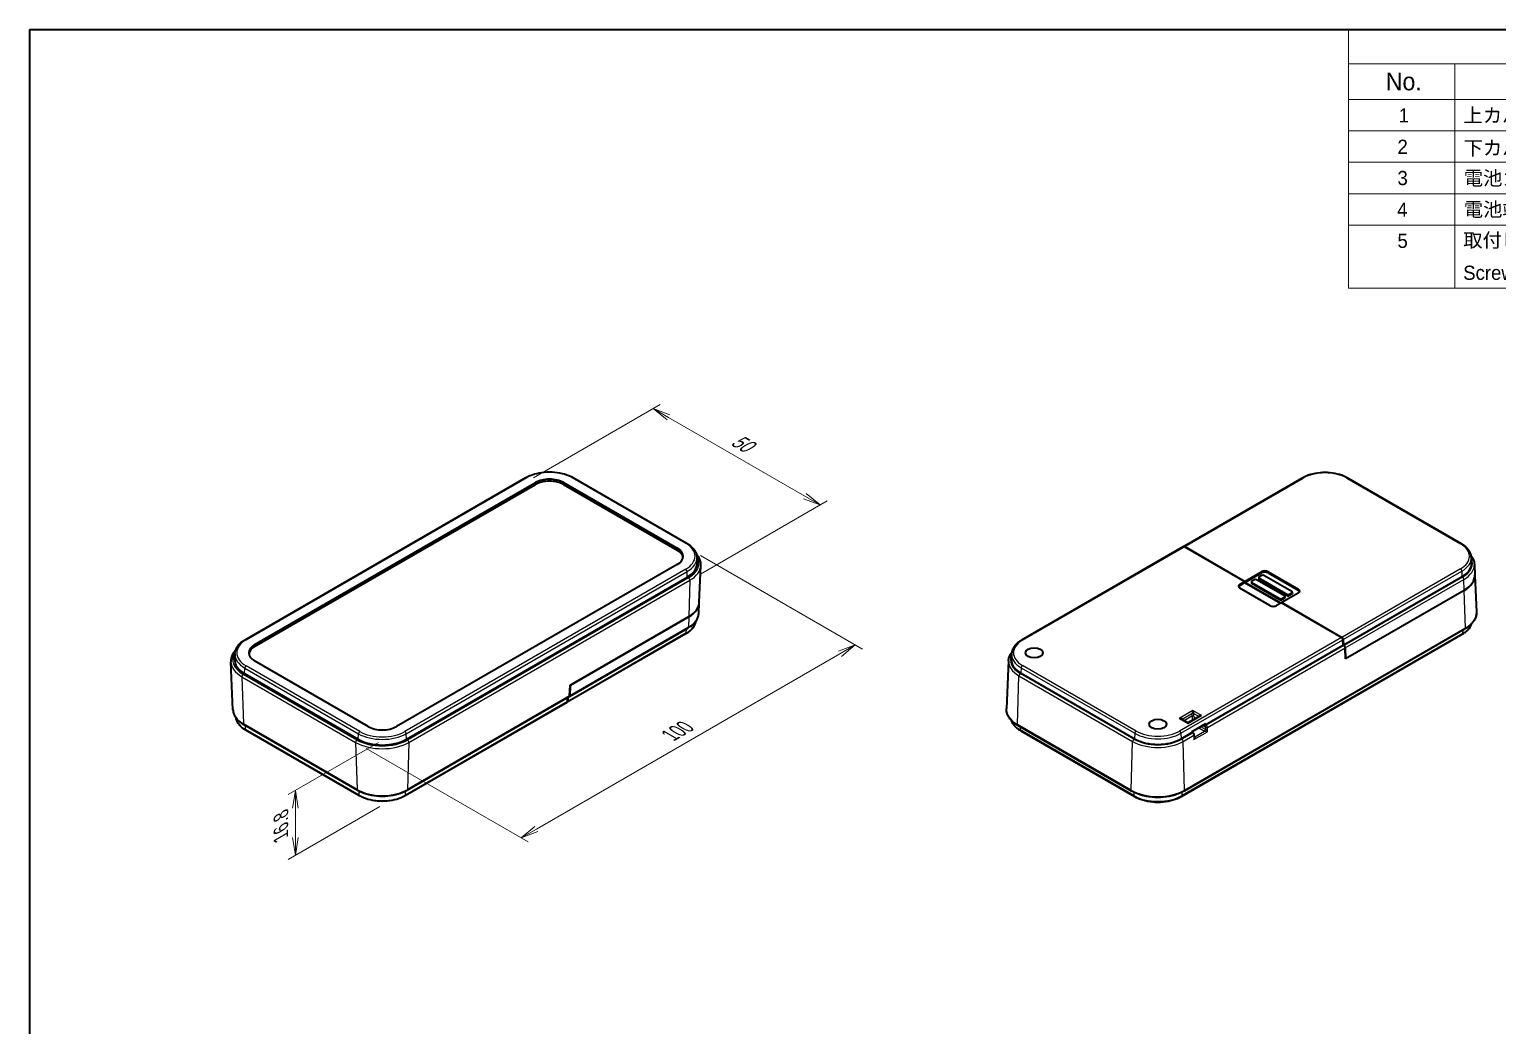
# Model space of a CAD drawing. Header units: millimetres. Extents: x 0 to 2180, y 0 to 422.
# Drawn here: x 0 to 310.6, y 210.8 to 421.5 of the extents above; entities that cross this region are included whole.
import ezdxf

# ---------------------------------------------------------------- set-up
doc = ezdxf.new("R2010")
doc.units = ezdxf.units.MM
doc.header["$LTSCALE"] = 1.5
doc.layers.get('Defpoints').update_dxf_attribs({"lineweight": 25})
for name, color, linetype, lineweight in [('Border (ISO)', 7, 'Continuous', 35), ('Dimension (ISO)', 7, 'Continuous', 18), ('Symbol (ISO)', 7, 'Continuous', 18), ('Visible (ISO)', 7, 'Continuous', 35), ('Visible Narrow (ISO)', 7, 'Continuous', 25)]:
    doc.layers.add(name, color=color, linetype=linetype, lineweight=lineweight)
doc.styles.add('Note Text (TK)', font='MS PGothic.ttf')
doc.styles.add('Note Text (TK2)', font='MS PGothic.ttf')
doc.dimstyles.new('Default - Method 1b (TK)', dxfattribs={"dimscale": 1.5, "dimtxt": 2.5, "dimasz": 2.5, "dimexe": 1, "dimexo": 1.5, "dimgap": 1, "dimtad": 1, "dimrnd": 1e-08, "dimdsep": 46, "dimtxsty": 'Note Text (TK)', "dimblk": 'OPEN', "dimcen": 0.09, "dimdle": 5, "dimclrd": 100, "dimclre": 100, "dimclrt": 7, "dimadec": 1, "dimazin": 1, "dimtfac": 1, "dimtmove": 0, "dimatfit": 3, "dimldrblk": 'OPEN', "dimfxl": 1, "dimtolj": 1, "dimlwd": -1, "dimlwe": -1, "dimarcsym": 0})

# ---------------------------------------------------------------- blocks, each defined once
blk = doc.blocks.new('図面枠 tk図枠')
at = {"layer": 'Border (ISO)'}
for q in [(405.5, 289), (14.5, 8)]:
    blk.add_line((14.5, 289), q, dxfattribs=at)
blk = doc.blocks.new('構成内容 _ Components')
at = {"layer": 'Symbol (ISO)'}
for p, q in [((405.5, 289), (200.5, 289)), ((200.5, 289), (200.5, 284.16)), ((405.5, 289), (405.5, 284.16)), ((405.5, 284.16), (200.5, 284.16)), ((200.5, 284.16), (200.5, 279.12)), ((215.5, 284.16), (215.5, 279.12)), ((270.5, 284.16), (270.5, 279.12)), ((290.5, 284.16), (290.5, 279.12)), ((350.5, 284.16), (350.5, 279.12)), ((405.5, 284.16), (405.5, 279.12)), ((405.5, 279.12), (200.5, 279.12)), ((200.5, 279.12), (200.5, 252.52)), ((215.5, 279.12), (215.5, 252.52)), ((270.5, 279.12), (270.5, 252.52)), ((290.5, 279.12), (290.5, 252.52)), ((350.5, 279.12), (350.5, 252.52)), ((405.5, 279.12), (405.5, 252.52)), ((405.5, 274.69), (200.5, 274.69)), ((405.5, 270.25), (200.5, 270.25)), ((405.5, 265.82), (200.5, 265.82)), ((405.5, 261.39), (200.5, 261.39)), ((405.5, 252.52), (200.5, 252.52))]:
    blk.add_line(p, q, dxfattribs=at)
at = {"layer": 'Symbol (ISO)', "color": 7, "attachment_point": 7}
for s, insert, char_height, style in [('構成内容 / Components', (283.81, 284.56), 2.5, 'Note Text (TK)'), ('No.', (205.76, 280.37), 2.5, 'Note Text (TK)'), ('名称 / Part name', (229.42, 279.79), 2.5, 'Note Text (TK)'), ('数量 / Pcs', (271.97, 279.76), 2.5, 'Note Text (TK)'), ('材質 / Material', (308.62, 279.8), 2.5, 'Note Text (TK)'), ('色・表面処理 / Color・Finish', (356.15, 279.69), 2.5, 'Note Text (TK)'), ('1', (207.6, 275.87), 2, 'Note Text (TK2)'), ('上カバー / Top cover', (216.72, 275.27), 2, 'Note Text (TK2)'), ('1', (280.1, 275.87), 2, 'Note Text (TK2)'), ('ABS樹脂 UL94HB / ABS UL94HB', (291.54, 275.4), 2, 'Note Text (TK2)'), ('ブラック , ホワイト / Black , White', (351.67, 275.35), 2, 'Note Text (TK2)'), ('2', (207.42, 271.44), 2, 'Note Text (TK2)'), ('下カバー / Bottom cover', (216.74, 271.06), 2, 'Note Text (TK2)'), ('1', (280.1, 271.43), 2, 'Note Text (TK2)'), ('ABS樹脂 UL94HB / ABS UL94HB', (291.54, 270.97), 2, 'Note Text (TK2)'), ('ブラック , ホワイト / Black , White', (351.67, 270.92), 2, 'Note Text (TK2)'), ('電池カバー / Battery cover', (216.76, 266.42), 2, 'Note Text (TK2)'), ('ブラック , ホワイト / Black , White', (351.67, 266.49), 2, 'Note Text (TK2)'), ('3', (207.42, 267.01), 2, 'Note Text (TK2)'), ('1', (280.1, 267), 2, 'Note Text (TK2)'), ('ABS樹脂 UL94HB / ABS UL94HB', (291.54, 266.54), 2, 'Note Text (TK2)'), ('4', (207.37, 262.57), 2, 'Note Text (TK2)'), ('電池端子 / Battery contact ', (216.76, 262.01), 2, 'Note Text (TK2)'), ('1set', (278.13, 262.57), 2, 'Note Text (TK2)'), ('ステンレス SUS304 / Stainless steel SUS304', (291.63, 262.31), 2, 'Note Text (TK2)'), ('ニッケルメッキ / Nickel plated', (351.65, 262.02), 2, 'Note Text (TK2)'), ('5', (207.42, 258.15), 2, 'Note Text (TK2)'), ('取付ビス (ナベタッピング M1.6 x 6)', (216.69, 257.67), 2, 'Note Text (TK2)'), ('4', (279.87, 258.14), 2, 'Note Text (TK2)'), ('鉄', (291.62, 257.67), 2, 'Note Text (TK2)'), ('ニッケルメッキ , 三価黒クロメート', (351.65, 257.7), 2, 'Note Text (TK2)'), ('Screw (Pan head self tapping M1.6 - 6)', (216.69, 253.07), 2, 'Note Text (TK2)'), ('Steel', (291.69, 253.52), 2, 'Note Text (TK2)'), ('Nickel plated , Black trivalent chromate', (351.73, 253.15), 2, 'Note Text (TK2)')]:
    blk.add_mtext(s, dxfattribs=dict(at, insert=insert, char_height=char_height, style=style))
blk = doc.blocks.new('_Open')
at = {"color": 0, "linetype": 'ByBlock', "lineweight": -2}
for p, q in [((-1, 0.167), (0, 0)), ((-1, -0.167), (0, 0)), ((0, 0), (-1, 0))]:
    blk.add_line(p, q, dxfattribs=at)
blk = doc.blocks.new('*D14')
at = {"layer": 'Defpoints', "color": 0}
for p in [(139.7, 311.48), (69.01, 270.67), (104.01, 250.46)]:
    blk.add_point(p, dxfattribs=at)
at = {"layer": 'Dimension (ISO)', "color": 100}
for p, q in [((141.95, 310.19), (176.2, 290.41)), ((171.45, 289.4), (107.26, 252.34)), ((71.26, 269.37), (105.51, 249.6))]:
    blk.add_line(p, q, dxfattribs=at)
at = {"layer": 'Dimension (ISO)', "color": 100, "xscale": 3.75, "yscale": 3.75, "zscale": 3.75}
for p, rotation in [((174.7, 291.28), 30.00000000000005), ((104.01, 250.46), 210)]:
    blk.add_blockref('_Open', p, dxfattribs=dict(at, rotation=rotation))
at = {"layer": 'Dimension (ISO)', "color": 7, "insert": (135.53, 272.16), "char_height": 3.75, "attachment_point": 4, "rotation": 30, "style": 'Note Text (TK)'}
blk.add_mtext('\\A1;{\\Q-30.000;\\W0.816;\\H0.816x;100}', dxfattribs=at)
blk = doc.blocks.new('*D15')
at = {"layer": 'Defpoints', "color": 0}
for p in [(76.09, 271.93), (56.26, 260.48), (76.41, 258.4)]:
    blk.add_point(p, dxfattribs=at)
at = {"layer": 'Dimension (ISO)', "color": 100}
for p, q in [((73.84, 270.63), (54.76, 259.62)), ((74.16, 257.1), (54.76, 245.9)), ((56.26, 250.52), (56.26, 256.73))]:
    blk.add_line(p, q, dxfattribs=at)
at = {"layer": 'Dimension (ISO)', "color": 100, "xscale": 3.75, "yscale": 3.75, "zscale": 3.75}
for p, rotation in [((56.26, 260.48), 90), ((56.26, 246.77), 270)]:
    blk.add_blockref('_Open', p, dxfattribs=dict(at, rotation=rotation))
at = {"layer": 'Dimension (ISO)', "color": 7, "insert": (53.23, 250.62), "char_height": 3.75, "attachment_point": 4, "rotation": 90, "style": 'Note Text (TK)'}
blk.add_mtext('\\A1;{\\Q-30.000;\\W0.816;\\H0.816x;16.8}', dxfattribs=at)
blk = doc.blocks.new('*D16')
at = {"layer": 'Defpoints', "color": 0}
for p in [(104.36, 325.37), (167.27, 320.89), (139.7, 304.96)]:
    blk.add_point(p, dxfattribs=at)
at = {"layer": 'Dimension (ISO)', "color": 100}
for p, q in [((106.61, 326.66), (133.44, 342.15)), ((135.19, 339.41), (164.03, 322.76)), ((141.95, 306.26), (168.77, 321.75))]:
    blk.add_line(p, q, dxfattribs=at)
at = {"layer": 'Dimension (ISO)', "color": 100, "xscale": 3.75, "yscale": 3.75, "zscale": 3.75}
for p, rotation in [((131.94, 341.29), 150), ((167.27, 320.89), 330)]:
    blk.add_blockref('_Open', p, dxfattribs=dict(at, rotation=rotation))
at = {"layer": 'Dimension (ISO)', "color": 7, "insert": (148.92, 334.98), "char_height": 3.75, "attachment_point": 4, "rotation": 330, "style": 'Note Text (TK)'}
blk.add_mtext('\\A1;{\\Q30.000;\\W0.816;\\H0.816x;50}', dxfattribs=at)

msp = doc.modelspace()

# ---------------------------------------------------------------- linework, layer by layer
at = {"layer": 'Visible (ISO)'}
for p, q in [((45.6377, 292.3957), (105.0347, 326.6885)), ((114.9818, 326.6885), (139.0235, 312.8081)), ((269.2478, 326.5838), (244.175, 312.108)), ((302.9012, 312.7033), (278.8596, 326.5838)), ((47.6291, 291.3416), (107.0261, 325.6344)), ((47.6414, 290.9262), (107.0384, 325.2191)), ((112.9781, 325.2191), (137.0197, 311.3386)), ((112.9904, 325.6344), (137.0321, 311.754)), ((244.1154, 312.0736), (209.8508, 292.2909)), ((257.0504, 304.7003), (244.3147, 312.0533)), ((244.3758, 312.0886), (257.1115, 304.7356)), ((137.0321, 308.3105), (77.6351, 274.0176)), ((141.1983, 309.819), (141.2477, 308.6652)), ((141.6983, 300.2885), (142.033, 308.1107)), ((305.0067, 309.8077), (305.0561, 308.6539)), ((305.6456, 308.3471), (305.7403, 306.1325)), ((79.7441, 271.3303), (139.141, 305.6231)), ((256.0206, 304.1058), (257.0504, 304.7003)), ((256.0225, 303.8598), (257.0541, 304.4554)), ((257.0504, 304.7003), (257.0541, 304.4554)), ((257.0541, 304.4554), (264.622, 300.0861)), ((257.1115, 304.7356), (260.6168, 306.7594)), ((257.1115, 304.4885), (260.6187, 306.5134)), ((257.1115, 304.4885), (257.1115, 304.7356)), ((264.6794, 300.1192), (257.1115, 304.4885)), ((258.4828, 304.6365), (258.4802, 304.3915)), ((259.1356, 305.0834), (258.5699, 304.7568)), ((258.5699, 304.514), (264.5096, 301.0847)), ((265.4959, 301.6541), (259.5562, 305.0834)), ((260.0385, 305.5346), (260.0358, 305.2897)), ((266.0634, 301.7369), (260.1237, 305.1661)), ((260.6912, 305.9816), (260.1256, 305.655)), ((260.1256, 305.4122), (266.0653, 301.9829)), ((267.0515, 302.5523), (261.1118, 305.9816)), ((262.0329, 306.5134), (268.3969, 302.8391)), ((262.0348, 306.7594), (268.3987, 303.0851)), ((277.9357, 291.2303), (303.0188, 305.712)), ((305.7438, 306.0509), (306.0785, 298.2287)), ((262.3846, 299.6129), (256.0206, 303.2871)), ((264.5078, 300.8387), (258.5681, 304.268)), ((268.3987, 302.2665), (264.8934, 300.2427)), ((264.9302, 301.0847), (265.4959, 301.4113)), ((265.583, 301.5338), (265.5856, 301.2889)), ((266.4858, 301.9829), (267.0515, 302.3095)), ((267.0534, 302.0635), (266.4877, 301.7369)), ((267.1386, 302.4319), (267.1412, 302.187)), ((278.4005, 288.4087), (303.5028, 302.9015)), ((303.5053, 302.8184), (278.403, 288.3256)), ((141.6001, 297.9923), (141.6948, 300.2069)), ((264.8323, 300.2075), (263.8025, 299.6129)), ((277.5681, 292.8545), (264.8323, 300.2075)), ((264.8934, 300.2427), (264.8924, 300.1728)), ((264.8934, 300.2427), (277.6292, 292.8897)), ((265.4977, 301.1653), (264.932, 300.8387)), ((139.4573, 297.1939), (114.355, 282.7011)), ((114.3575, 282.7813), (139.4598, 297.2741)), ((138.8558, 293.6361), (113.783, 279.1603)), ((114.2238, 280.3627), (139.3077, 294.8449)), ((243.672, 259.2385), (303.0689, 293.5313)), ((303.6593, 294.6602), (244.2623, 260.3673)), ((277.8968, 291.2078), (277.8532, 292.3774)), ((277.9095, 292.41), (277.9357, 291.2303)), ((43.4628, 289.4066), (43.4135, 288.2528)), ((207.7454, 289.3952), (207.696, 288.2415)), ((248.7799, 274.3972), (277.8968, 291.2078)), ((278.0311, 291.1303), (277.8968, 291.2078)), ((277.9357, 291.2303), (278.07, 291.1527)), ((278.403, 288.3256), (278.3161, 290.6533)), ((278.3502, 290.673), (278.4005, 288.4087)), ((43.0611, 277.5799), (42.6282, 287.6983)), ((71.6707, 274.0176), (47.6291, 287.898)), ((207.1065, 287.9347), (206.6736, 277.8163)), ((278.3999, 288.409), (278.4005, 288.4087)), ((45.5201, 285.2107), (69.5617, 271.3303)), ((114.2707, 280.5138), (114.3575, 282.7813)), ((114.355, 282.7011), (114.3048, 280.5335)), ((114.355, 282.7011), (114.3545, 282.7015)), ((209.7333, 285.2996), (233.7749, 271.4192)), ((79.9107, 260.552), (114.1863, 280.3411)), ((113.8077, 279.2986), (113.84, 280.1411)), ((113.8834, 280.1662), (113.864, 279.3311)), ((113.7234, 279.1258), (79.4588, 259.3432)), ((45.3535, 274.4324), (69.3951, 260.552)), ((233.1344, 260.3673), (209.0928, 274.2477)), ((245.0623, 274.7736), (243.6775, 275.5731)), ((247.6578, 276.2721), (245.0623, 274.7736)), ((245.0623, 274.6721), (245.0623, 274.7736)), ((245.9731, 272.9375), (248.5554, 274.4284)), ((248.7799, 274.3971), (248.7799, 274.3972)), ((69.847, 259.3432), (45.8054, 273.2236)), ((209.6832, 273.1189), (233.7248, 259.2385)), ((243.6219, 271.4192), (245.8884, 272.7278)), ((245.8884, 272.7278), (245.8885, 272.7278)), ((245.9791, 272.7775), (245.9731, 272.9375)), ((246.1735, 272.6633), (245.979, 272.7775)), ((246.4131, 271.725), (246.392, 272.2961))]:
    msp.add_line(p, q, dxfattribs=at)
for centre, major_axis, ratio, start_param, end_param in [((110.0082, 323.9127), (4.2175, 0), 0.57735027, 0.78539816, 2.35619449), ((110.0082, 323.5044), (4.2, 0), 0.57735027, 0.78539816, 2.35619449), ((134.0499, 309.624), (4.2, 0), 0.57735027, 0.05947039, 0.78539816), ((134.0499, 310.0322), (4.2175, 0), 0.57735027, 5.49778714, 7.06858347), ((244.3171, 311.7282), (-0.2026, 0.3449), 0.57229021, 5.49349931, 6.27889748), ((244.3733, 311.7606), (0.1974, -0.3479), 0.58236636, 2.36063464, 3.29560564), ((134.0499, 308.5625), (7.2, 0), 0.57735027, 5.49778714, 6.30788053), ((298.0953, 308.5546), (6.9629, 0), 0.57735027, 5.49778714, 6.30788053), ((258.7802, 304.3905), (-0.3, 0), 0.57735027, 6.27701444, 7.06858347), ((258.7802, 304.6354), (-0.2974, 0), 0.57735027, 5.49778714, 7.06858347), ((259.3459, 304.962), (-0.2974, 0), 0.57735027, 3.92699082, 5.49778714), ((260.3358, 305.2886), (-0.3, 0), 0.57735027, 6.27701444, 7.06858347), ((260.3358, 305.5336), (-0.2974, 0), 0.57735027, 5.49778714, 7.06858347), ((261.3258, 306.3501), (1.0026, 0), 0.57735027, 0.78539816, 2.35619449), ((261.3258, 306.1051), (-1, 0), 0.57735027, 3.92699082, 5.49778714), ((260.9015, 305.8602), (-0.2974, 0), 0.57735027, 3.92699082, 5.49778714), ((298.0953, 306.0235), (7.6473, 0), 0.57735027, 5.49778714, 6.30788053), ((298.0953, 305.9418), (7.6508, 0), 0.57735027, 5.49778714, 6.31712117), ((256.7296, 303.6965), (-1.0026, 0), 0.57735027, 5.49778714, 7.06858347), ((256.7296, 303.4515), (-1, 0), 0.57735027, 5.49778714, 6.07574769), ((265.2856, 301.5327), (0.2974, 0), 0.57735027, 5.49778714, 7.06858347), ((265.2856, 301.2878), (0.3, 0), 0.57735027, 5.49778714, 6.28935617), ((266.2755, 301.8593), (-0.3, 0), 0.57735027, 0.78539816, 2.35619449), ((266.2755, 302.1043), (0.2974, 0), 0.57735027, 3.92699082, 5.49778714), ((266.8412, 302.4309), (0.2974, 0), 0.57735027, 5.49778714, 7.06858347), ((266.8412, 302.1859), (0.3, 0), 0.57735027, 5.49778714, 6.28935617), ((267.6898, 302.4309), (1, 0), 0.57735027, 0.20743762, 0.78539816), ((267.6898, 302.6758), (1.0026, 0), 0.57735027, 5.49778714, 7.06858347), ((134.0499, 300.3159), (7.6473, 0), 0.57735027, 5.49778714, 6.26773283), ((134.0499, 300.3976), (7.6508, 0), 0.57735027, 5.49778714, 6.25849008), ((263.0936, 300.0222), (-1.0026, 0), 0.57735027, 0.78539816, 2.35619449), ((264.7199, 300.9612), (-0.3, 0), 0.57735027, 0.78539816, 2.35619449), ((264.7199, 301.2061), (0.2974, 0), 0.57735027, 3.92699082, 5.49778714), ((277.5706, 292.5293), (-0.2026, 0.3449), 0.57229021, 3.95760957, 5.49349931), ((277.6267, 292.5617), (0.1974, -0.3479), 0.58236636, 0.82474489, 2.36063464), ((50.6113, 289.6198), (-4.2175, 0), 0.57735027, 5.49778714, 7.06858347), ((50.6113, 289.2116), (-4.2, 0), 0.57735027, 5.49778714, 6.22371492), ((278.0335, 290.8051), (-0.2026, 0.3449), 0.57229021, 3.95760957, 5.49349931), ((278.0675, 290.8247), (0.1974, -0.3479), 0.58236636, 0.82474489, 2.36063464), ((50.6113, 288.1501), (-7.2, 0), 0.57735027, 6.25849008, 7.06858347), ((214.6567, 288.1422), (-6.9629, 0), 0.57735027, 6.25849008, 7.06858347), ((113.9881, 280.6885), (0.1974, -0.3479), 0.58236636, 0.00444015, 0.75493172), ((114.022, 280.7081), (-0.2026, 0.3449), 0.57229021, 3.0436304, 3.8877964), ((113.5251, 279.4733), (0.1974, -0.3479), 0.58236636, 0.00444015, 0.75493172), ((113.5813, 279.5057), (-0.2026, 0.3449), 0.57229021, 2.98773199, 3.8877964), ((74.6529, 275.7394), (-4.2175, 0), 0.57735027, 0.78539816, 2.35619449), ((247.9578, 276.0989), (0.4243, 0), 0.57735027, 1.57079633, 2.35619449), ((248.5733, 274.2695), (-0.2961, -0.1769), 0.01482263, 3.93144821, 5.49322165), ((248.5618, 274.7785), (-0.2088, -0.3713), 0.56481548, 0.76151114, 1.58181588), ((74.6529, 274.2697), (7.2, 0), 0.57735027, 3.92699082, 5.49778714), ((238.6984, 274.2618), (6.9629, 0), 0.57735027, 3.92699082, 5.49778714), ((245.6667, 273.107), (0.3065, -0.1695), 0.01162217, 0.00699946, 0.81330529), ((245.6853, 272.6021), (-0.2937, -0.1754), 0.01540018, 3.15003207, 3.93945907)]:
    msp.add_ellipse(centre, major_axis=major_axis, ratio=ratio, start_param=start_param, end_param=end_param, dxfattribs=at)
for centre in [(212.5354, 289.6119), (238.6984, 274.5067)]:
    msp.add_ellipse(centre, major_axis=(-1.8207, 0), ratio=0.57735027, dxfattribs=at)
for points, knots in [([(105.0347, 326.6885), (105.566, 326.9953), (106.1737, 327.2494), (107.4873, 327.6358), (108.193, 327.768), (109.6385, 327.9001), (110.378, 327.9001), (111.8235, 327.768), (112.5292, 327.6358), (113.8428, 327.2494), (114.4505, 326.9953), (114.9818, 326.6885)], [6.28318531, 6.28318531, 6.28318531, 6.28318531, 6.59734457, 6.59734457, 6.91150384, 6.91150384, 7.2256631, 7.2256631, 7.53982237, 7.53982237, 7.85398163, 7.85398163, 7.85398163, 7.85398163]), ([(278.8596, 326.5838), (278.3459, 326.8804), (277.7584, 327.126), (276.4891, 327.4994), (275.8073, 327.627), (274.4109, 327.7547), (273.6965, 327.7547), (272.3001, 327.627), (271.6183, 327.4994), (270.349, 327.126), (269.7616, 326.8804), (269.2478, 326.5838)], [1.57079633, 1.57079633, 1.57079633, 1.57079633, 1.88495559, 1.88495559, 2.19911486, 2.19911486, 2.51327412, 2.51327412, 2.82743339, 2.82743339, 3.14159265, 3.14159265, 3.14159265, 3.14159265]), ([(139.0235, 312.8081), (139.2808, 312.6595), (139.5202, 312.4987), (139.9579, 312.1544), (140.1561, 311.9711), (140.506, 311.5841), (140.6576, 311.3805), (140.9084, 310.9564), (141.0076, 310.7357), (141.1476, 310.2834), (141.1884, 310.0516), (141.1983, 309.819)], [1.570796327, 1.570796327, 1.570796327, 1.570796327, 1.722936915, 1.722936915, 1.875077503, 1.875077503, 2.027218091, 2.027218091, 2.179358679, 2.179358679, 2.331499267, 2.331499267, 2.331499267, 2.331499267]), ([(305.0067, 309.8077), (304.9971, 310.0334), (304.9575, 310.2582), (304.8217, 310.6969), (304.7256, 310.9108), (304.4826, 311.3218), (304.3357, 311.519), (303.997, 311.8936), (303.8051, 312.0711), (303.3816, 312.4041), (303.15, 312.5597), (302.9012, 312.7033)], [0.810093386, 0.810093386, 0.810093386, 0.810093386, 0.962233974, 0.962233974, 1.114374563, 1.114374563, 1.266515151, 1.266515151, 1.418655739, 1.418655739, 1.570796327, 1.570796327, 1.570796327, 1.570796327]), ([(142.033, 308.1107), (142.0447, 308.3845), (142.0177, 308.6592), (141.8888, 309.198), (141.7869, 309.4619), (141.5153, 309.9701), (141.3455, 310.2145), (141.1211, 310.4751), (141.0961, 310.5035), (141.0707, 310.5316)], [3.902295594, 3.902295594, 3.902295594, 3.902295594, 4.064314271, 4.064314271, 4.226332949, 4.226332949, 4.388351626, 4.388351626, 4.408251776, 4.408251776, 4.408251776, 4.408251776]), ([(304.9752, 310.1142), (305.0606, 310.0007), (305.1387, 309.8845), (305.3408, 309.5426), (305.4451, 309.3105), (305.5923, 308.835), (305.6351, 308.5915), (305.6456, 308.3471)], [5.087903629, 5.087903629, 5.087903629, 5.087903629, 5.168810745, 5.168810745, 5.320951333, 5.320951333, 5.473091921, 5.473091921, 5.473091921, 5.473091921]), ([(306.0785, 298.2287), (306.0902, 297.9549), (306.0632, 297.6802), (305.9343, 297.1414), (305.8324, 296.8775), (305.5607, 296.3692), (305.391, 296.1249), (304.9913, 295.6607), (304.7613, 295.4408), (304.2483, 295.0288), (303.9652, 294.8368), (303.6593, 294.6602)], [5.473091921, 5.473091921, 5.473091921, 5.473091921, 5.635110598, 5.635110598, 5.797129275, 5.797129275, 5.959147953, 5.959147953, 6.12116663, 6.12116663, 6.283185307, 6.283185307, 6.283185307, 6.283185307]), ([(140.9298, 296.2252), (140.9099, 296.1029), (140.8812, 295.9816), (140.7762, 295.6425), (140.6801, 295.4286), (140.4371, 295.0176), (140.2902, 294.8204), (139.9515, 294.4458), (139.7596, 294.2683), (139.3362, 293.9353), (139.1046, 293.7797), (138.8558, 293.6361)], [2.449981241, 2.449981241, 2.449981241, 2.449981241, 2.533030301, 2.533030301, 2.685170889, 2.685170889, 2.837311477, 2.837311477, 2.989452065, 2.989452065, 3.141592654, 3.141592654, 3.141592654, 3.141592654]), ([(139.3077, 294.8449), (139.5794, 295.0017), (139.8321, 295.1715), (140.2939, 295.5347), (140.503, 295.7281), (140.8717, 296.1359), (141.0314, 296.3504), (141.2954, 296.7968), (141.3996, 297.0289), (141.5468, 297.5044), (141.5896, 297.7479), (141.6001, 297.9923)], [3.141592654, 3.141592654, 3.141592654, 3.141592654, 3.293733242, 3.293733242, 3.44587383, 3.44587383, 3.598014418, 3.598014418, 3.750155006, 3.750155006, 3.902295594, 3.902295594, 3.902295594, 3.902295594]), ([(303.0689, 293.5313), (303.3262, 293.6799), (303.5657, 293.8407), (304.0034, 294.1849), (304.2016, 294.3683), (304.5515, 294.7553), (304.7031, 294.9589), (304.9498, 295.3761), (305.0466, 295.5893), (305.1161, 295.8078)], [6.283185307, 6.283185307, 6.283185307, 6.283185307, 6.435325895, 6.435325895, 6.587466483, 6.587466483, 6.739607071, 6.739607071, 6.886803038, 6.886803038, 6.886803038, 6.886803038]), ([(43.4628, 289.4066), (43.4728, 289.6392), (43.5136, 289.871), (43.6536, 290.3233), (43.7527, 290.5439), (44.0035, 290.9681), (44.1551, 291.1717), (44.505, 291.5587), (44.7033, 291.742), (45.1409, 292.0862), (45.3804, 292.2471), (45.6377, 292.3957)], [5.522482367, 5.522482367, 5.522482367, 5.522482367, 5.674622955, 5.674622955, 5.826763543, 5.826763543, 5.978904131, 5.978904131, 6.131044719, 6.131044719, 6.283185307, 6.283185307, 6.283185307, 6.283185307]), ([(209.8508, 292.2909), (209.6021, 292.1473), (209.3705, 291.9917), (208.947, 291.6587), (208.7551, 291.4812), (208.4164, 291.1066), (208.2695, 290.9094), (208.0265, 290.4984), (207.9304, 290.2845), (207.7946, 289.8458), (207.755, 289.621), (207.7454, 289.3952)], [3.141592654, 3.141592654, 3.141592654, 3.141592654, 3.293733242, 3.293733242, 3.44587383, 3.44587383, 3.598014418, 3.598014418, 3.750155006, 3.750155006, 3.902295594, 3.902295594, 3.902295594, 3.902295594]), ([(43.5905, 290.1192), (43.565, 290.091), (43.54, 290.0627), (43.3156, 289.8021), (43.1459, 289.5577), (42.8742, 289.0495), (42.7724, 288.7856), (42.6434, 288.2468), (42.6165, 287.9721), (42.6282, 287.6983)], [6.587322512, 6.587322512, 6.587322512, 6.587322512, 6.607222662, 6.607222662, 6.769241339, 6.769241339, 6.931260016, 6.931260016, 7.093278693, 7.093278693, 7.093278693, 7.093278693]), ([(207.1065, 287.9347), (207.117, 288.1791), (207.1598, 288.4226), (207.307, 288.8981), (207.4113, 289.1301), (207.6134, 289.4721), (207.6915, 289.5883), (207.7769, 289.7018)], [2.380889713, 2.380889713, 2.380889713, 2.380889713, 2.533030301, 2.533030301, 2.685170889, 2.685170889, 2.766078005, 2.766078005, 2.766078005, 2.766078005]), ([(43.0611, 277.5799), (43.0715, 277.3355), (43.1143, 277.092), (43.2615, 276.6165), (43.3658, 276.3844), (43.6298, 275.938), (43.7894, 275.7235), (44.1582, 275.3157), (44.3672, 275.1223), (44.829, 274.7591), (45.0818, 274.5893), (45.3535, 274.4324)], [0.810093386, 0.810093386, 0.810093386, 0.810093386, 0.962233974, 0.962233974, 1.114374563, 1.114374563, 1.266515151, 1.266515151, 1.418655739, 1.418655739, 1.570796327, 1.570796327, 1.570796327, 1.570796327]), ([(209.0928, 274.2477), (208.7869, 274.4243), (208.5038, 274.6164), (207.9908, 275.0283), (207.7608, 275.2482), (207.3611, 275.7125), (207.1914, 275.9568), (206.9197, 276.4651), (206.8178, 276.729), (206.6889, 277.2678), (206.6619, 277.5425), (206.6736, 277.8163)], [1.570796327, 1.570796327, 1.570796327, 1.570796327, 1.732815004, 1.732815004, 1.894833681, 1.894833681, 2.056852359, 2.056852359, 2.218871036, 2.218871036, 2.380889713, 2.380889713, 2.380889713, 2.380889713]), ([(45.8054, 273.2236), (45.5566, 273.3673), (45.325, 273.5229), (44.9015, 273.8559), (44.7097, 274.0333), (44.3709, 274.408), (44.2241, 274.6052), (43.981, 275.0162), (43.8849, 275.2301), (43.78, 275.5692), (43.7513, 275.6905), (43.7314, 275.8128)], [4.71238898, 4.71238898, 4.71238898, 4.71238898, 4.864529568, 4.864529568, 5.016670157, 5.016670157, 5.168810745, 5.168810745, 5.320951333, 5.320951333, 5.404000393, 5.404000393, 5.404000393, 5.404000393]), ([(207.636, 275.3954), (207.7055, 275.1769), (207.8023, 274.9637), (208.049, 274.5465), (208.2006, 274.3428), (208.5505, 273.9559), (208.7487, 273.7725), (209.1864, 273.4283), (209.4259, 273.2675), (209.6832, 273.1189)], [4.108771249, 4.108771249, 4.108771249, 4.108771249, 4.255967216, 4.255967216, 4.408107804, 4.408107804, 4.560248392, 4.560248392, 4.71238898, 4.71238898, 4.71238898, 4.71238898]), ([(246.392, 272.2961), (246.3907, 272.33), (246.3854, 272.3605), (246.3703, 272.4175), (246.3602, 272.444), (246.3362, 272.4942), (246.3222, 272.5179), (246.2897, 272.5633), (246.2713, 272.585), (246.2281, 272.6261), (246.2034, 272.6457), (246.1735, 272.6633)], [-0.74610938, -0.74610938, -0.74610938, -0.74610938, -0.43893143, -0.43893143, -0.13175349, -0.13175349, 0.17542446, 0.17542446, 0.48260241, 0.48260241, 0.78978036, 0.78978036, 0.78978036, 0.78978036]), ([(69.3951, 260.552), (69.9562, 260.2281), (70.5984, 259.9595), (71.987, 259.551), (72.7332, 259.4113), (74.2618, 259.2715), (75.044, 259.2715), (76.5726, 259.4113), (77.3188, 259.551), (78.7074, 259.9595), (79.3496, 260.2281), (79.9107, 260.552)], [1.57079633, 1.57079633, 1.57079633, 1.57079633, 1.88495559, 1.88495559, 2.19911486, 2.19911486, 2.51327412, 2.51327412, 2.82743339, 2.82743339, 3.14159265, 3.14159265, 3.14159265, 3.14159265]), ([(79.4588, 259.3432), (78.9451, 259.0466), (78.3576, 258.801), (77.0883, 258.4276), (76.4065, 258.2999), (75.0101, 258.1722), (74.2957, 258.1722), (72.8993, 258.2999), (72.2175, 258.4276), (70.9482, 258.801), (70.3608, 259.0466), (69.847, 259.3432)], [3.14159265, 3.14159265, 3.14159265, 3.14159265, 3.45575192, 3.45575192, 3.76991118, 3.76991118, 4.08407045, 4.08407045, 4.39822972, 4.39822972, 4.71238898, 4.71238898, 4.71238898, 4.71238898]), ([(244.2623, 260.3673), (243.6692, 260.0249), (242.9898, 259.7407), (241.5204, 259.3084), (240.7306, 259.1605), (239.1124, 259.0125), (238.2844, 259.0125), (236.6662, 259.1605), (235.8763, 259.3084), (234.4069, 259.7407), (233.7275, 260.0249), (233.1344, 260.3673)], [6.28318531, 6.28318531, 6.28318531, 6.28318531, 6.59734457, 6.59734457, 6.91150384, 6.91150384, 7.2256631, 7.2256631, 7.53982237, 7.53982237, 7.85398163, 7.85398163, 7.85398163, 7.85398163]), ([(233.7248, 259.2385), (234.2561, 258.9317), (234.8639, 258.6776), (236.1775, 258.2911), (236.8832, 258.159), (238.3286, 258.0268), (239.0681, 258.0268), (240.5136, 258.159), (241.2193, 258.2911), (242.5329, 258.6776), (243.1407, 258.9317), (243.672, 259.2385)], [4.71238898, 4.71238898, 4.71238898, 4.71238898, 5.02654825, 5.02654825, 5.34070751, 5.34070751, 5.65486678, 5.65486678, 5.96902604, 5.96902604, 6.28318531, 6.28318531, 6.28318531, 6.28318531])]:
    msp.add_open_spline(points, degree=3, knots=knots, dxfattribs=at)
at = {"layer": 'Visible Narrow (ISO)'}
for p, q in [((45.8377, 292.3758), (105.2347, 326.6687)), ((114.7818, 326.6687), (138.8235, 312.7883)), ((244.3758, 312.0886), (269.4478, 326.564)), ((278.6596, 326.564), (302.7012, 312.6835)), ((107.0261, 325.6344), (107.0384, 325.2191)), ((112.9904, 325.6344), (112.9781, 325.2191)), ((137.0321, 311.754), (137.0197, 311.3386)), ((210.0508, 292.2711), (244.3147, 312.0533)), ((138.8235, 307.2762), (79.4265, 272.9833)), ((79.7092, 272.5049), (139.1061, 306.7978)), ((139.4138, 305.4657), (80.0169, 271.1728)), ((80.2995, 270.6716), (139.6965, 304.9645)), ((139.141, 305.6231), (139.1061, 306.7978)), ((139.6965, 304.9645), (139.4598, 297.2741)), ((258.5681, 304.268), (258.5699, 304.514)), ((260.1237, 305.1661), (260.1256, 305.4122)), ((260.6168, 306.7594), (260.6187, 306.5134)), ((262.0329, 306.5134), (262.0348, 306.7594)), ((302.7012, 307.3651), (277.6292, 292.8897)), ((277.9095, 292.41), (302.9839, 306.8867)), ((303.1531, 305.6345), (278.07, 291.1527)), ((278.3502, 290.673), (303.4358, 305.1561)), ((302.9839, 306.8867), (303.0188, 305.712)), ((303.5028, 302.9015), (303.4358, 305.1561)), ((256.0225, 303.8598), (256.0206, 304.1058)), ((265.4959, 301.4113), (265.4977, 301.1653)), ((266.0653, 301.9829), (266.0634, 301.7369)), ((266.4877, 301.7369), (266.4858, 301.9829)), ((267.0515, 302.3095), (267.0534, 302.0635)), ((268.3987, 303.0851), (268.3969, 302.8391)), ((303.742, 294.8548), (303.5053, 302.8184)), ((264.5096, 301.0847), (264.5078, 300.8387)), ((264.932, 300.8387), (264.9302, 301.0847)), ((139.4573, 297.1939), (139.3903, 295.0167)), ((138.9384, 293.8079), (113.864, 279.3311)), ((139.3903, 295.0167), (114.3048, 280.5335)), ((138.9384, 293.8079), (138.9643, 294.6466)), ((277.5681, 292.8545), (243.3043, 273.0722)), ((243.5869, 272.5938), (277.8532, 292.3774)), ((303.1516, 293.7031), (243.7546, 259.4103)), ((303.742, 294.8548), (244.345, 260.5619)), ((303.1724, 294.379), (303.1516, 293.7031)), ((47.6291, 291.3416), (47.6414, 290.9262)), ((278.0311, 291.1303), (248.9154, 274.3203)), ((249.1981, 273.842), (278.3161, 290.6533)), ((45.5201, 285.2107), (45.555, 286.3854)), ((45.555, 286.3854), (69.5967, 272.5049)), ((69.8793, 272.9833), (45.8377, 286.8638)), ((209.7682, 286.4743), (209.7333, 285.2996)), ((209.7682, 286.4743), (233.8098, 272.5938)), ((234.0925, 273.0722), (210.0508, 286.9527)), ((44.9646, 284.552), (69.0063, 270.6716)), ((44.9646, 284.552), (45.2708, 274.6043)), ((69.2889, 271.1728), (45.2473, 285.0532)), ((209.0101, 274.4423), (209.3163, 284.7437)), ((209.3163, 284.7437), (233.3579, 270.8632)), ((233.6406, 271.3416), (209.599, 285.2221)), ((114.2707, 280.5138), (79.9934, 260.7238)), ((113.8077, 279.2986), (79.5415, 259.515)), ((246.123, 277.4031), (243.2275, 275.7314)), ((243.8639, 275.6111), (245.9109, 276.7929)), ((245.9109, 276.7929), (245.9109, 276.1996)), ((247.9578, 276.3438), (246.123, 277.4031)), ((246.3351, 276.7929), (247.4475, 276.1507)), ((246.3351, 276.1996), (246.3351, 276.7929)), ((69.3125, 260.7238), (45.2708, 274.6043)), ((45.7227, 273.3955), (45.6969, 274.2342)), ((69.7643, 259.515), (45.7227, 273.3955)), ((233.0517, 260.5619), (209.0101, 274.4423)), ((209.5797, 273.9666), (209.6005, 273.2907)), ((243.2275, 275.7314), (245.0623, 274.6721)), ((243.8661, 275.4642), (243.8639, 275.6111)), ((245.9109, 276.1996), (244.2516, 275.2416)), ((245.0623, 274.6721), (247.9578, 276.3438)), ((248.7738, 274.6646), (245.8787, 272.9931)), ((247.355, 273.7353), (248.5736, 273.0317)), ((248.7857, 273.397), (247.7774, 273.9792)), ((248.3593, 274.3151), (248.363, 274.1481)), ((248.363, 274.1481), (248.7051, 273.954)), ((248.7799, 274.3971), (248.7738, 274.6646)), ((248.7758, 273.8344), (248.7857, 273.397)), ((248.9154, 274.3203), (248.7799, 274.3972)), ((249.2191, 272.9082), (249.1981, 273.842)), ((69.0063, 270.6716), (69.3125, 260.7238)), ((69.5617, 271.3303), (69.5967, 272.5049)), ((79.7441, 271.3303), (79.7092, 272.5049)), ((80.2995, 270.6716), (79.9934, 260.7238)), ((233.6421, 259.4103), (209.6005, 273.2907)), ((233.0517, 260.5619), (233.3579, 270.8632)), ((233.8098, 272.5938), (233.7749, 271.4192)), ((243.5869, 272.5938), (243.6219, 271.4192)), ((246.0215, 272.6496), (243.7561, 271.3416)), ((244.0388, 270.8632), (246.3042, 272.1711)), ((244.345, 260.5619), (244.0388, 270.8632)), ((245.8787, 272.9931), (245.8885, 272.7278)), ((245.8884, 272.7278), (246.0215, 272.6496)), ((246.3042, 272.1711), (246.3384, 271.245)), ((246.3384, 271.245), (249.2191, 272.9082)), ((246.5343, 271.8543), (246.4054, 271.9313)), ((246.5486, 271.8454), (248.5886, 273.0233)), ((69.7643, 259.515), (69.7381, 260.3659)), ((79.5415, 259.515), (79.5677, 260.3659)), ((233.6206, 260.1089), (233.6421, 259.4103)), ((243.7761, 260.1089), (243.7546, 259.4103))]:
    msp.add_line(p, q, dxfattribs=at)
for centre, major_axis, ratio, start_param, end_param in [((105.2347, 326.3421), (-0.2, 0.3464), 0.57735027, 5.49778714, 6.28318531), ((110.0082, 323.9127), (6.7509, 0), 0.57735027, 0.78539816, 2.35619449), ((114.7818, 326.3421), (0.2, 0.3464), 0.57735027, 0, 0.78539816), ((269.4478, 326.2374), (-0.2, 0.3464), 0.57735027, 5.49778714, 6.28318531), ((274.0537, 323.9047), (6.5137, 0), 0.57735027, 0.78539816, 2.35619449), ((278.6596, 326.2374), (0.2, 0.3464), 0.57735027, 0, 0.78539816), ((138.8235, 312.4617), (0.2, 0.3464), 0.57735027, 0, 0.78539816), ((134.0499, 310.0322), (6.7509, 0), 0.57735027, 5.49778714, 7.06858347), ((302.7012, 312.3569), (0.2, 0.3464), 0.57735027, 0, 0.78539816), ((298.0953, 310.0243), (6.5137, 0), 0.57735027, 5.49778714, 7.06858347), ((134.0499, 309.717), (7.1506, 0), 0.57735027, 5.49778714, 6.30788053), ((134.0499, 308.5625), (7.5858, 0), 0.57735027, 5.49778714, 6.63285941), ((134.0499, 308.2245), (7.9855, 0), 0.57735027, 5.49778714, 6.25849008), ((298.0953, 309.7091), (6.9135, 0), 0.57735027, 5.49778714, 6.30788053), ((298.0953, 308.5546), (7.1528, 0), 0.57735027, 5.49778714, 6.53883202), ((298.0953, 308.2394), (7.5525, 0), 0.57735027, 5.49778714, 6.30788053), ((138.8235, 306.9496), (0.2, -0.3464), 0.57735027, 0.82030475, 2.35619449), ((139.4138, 305.1391), (-0.2, 0.3464), 0.57735027, 3.89208423, 5.49778714), ((302.7012, 307.0385), (-0.2, 0.3464), 0.57735027, 3.9618974, 5.49778714), ((303.1531, 305.3079), (0.2, -0.3464), 0.57735027, 0.82030475, 2.35619449), ((298.0953, 298.1148), (7.9855, 0), 0.57735027, 5.49778714, 6.30788053), ((134.0499, 296.6303), (6.9135, 0), 0.57735027, 5.49778714, 6.18059386), ((134.0499, 298.1), (7.5525, 0), 0.57735027, 5.49778714, 6.25849008), ((298.0953, 296.6224), (7.1506, 0), 0.57735027, 5.49778714, 6.07981076), ((50.6113, 289.6198), (-6.7509, 0), 0.57735027, 5.49778714, 7.06858347), ((45.8377, 292.0492), (-0.2, 0.3464), 0.57735027, 5.49778714, 6.28318531), ((138.6558, 293.9825), (0.2, -0.3464), 0.57735027, 0, 0.75049158), ((139.1077, 295.1913), (0.2, -0.3464), 0.57735027, 0, 0.75049158), ((214.6567, 289.6119), (-6.5137, 0), 0.57735027, 5.49778714, 7.06858347), ((210.0508, 291.9445), (-0.2, 0.3464), 0.57735027, 5.49778714, 6.28318531), ((302.8689, 293.8777), (0.2, -0.3464), 0.57735027, 0, 0.75049158), ((303.4593, 295.0066), (0.2, -0.3464), 0.57735027, 0, 0.82030475), ((50.6113, 288.1501), (-7.5858, 0), 0.57735027, 5.93351121, 7.06858347), ((50.6113, 289.3046), (-7.1506, 0), 0.57735027, 6.25849008, 7.06858347), ((214.6567, 288.1422), (-7.1528, 0), 0.57735027, 6.02753859, 7.06858347), ((214.6567, 289.2967), (-6.9135, 0), 0.57735027, 6.25849008, 7.06858347), ((50.6113, 287.8121), (-7.9855, 0), 0.57735027, 0.02469522, 0.78539816), ((45.8377, 286.5372), (-0.2, -0.3464), 0.57735027, 3.92699082, 5.46288056), ((214.6567, 287.827), (-7.5525, 0), 0.57735027, 6.25849008, 7.06858347), ((210.0508, 286.6261), (0.2, 0.3464), 0.57735027, 0.78539816, 2.32128791), ((45.2473, 284.7266), (0.2, 0.3464), 0.57735027, 0.78539816, 2.39110108), ((209.599, 284.8955), (-0.2, -0.3464), 0.57735027, 3.92699082, 5.46288056), ((50.6113, 277.6876), (-7.5525, 0), 0.57735027, 0.02469522, 0.78539816), ((214.6567, 277.7024), (-7.9855, 0), 0.57735027, 6.25849008, 7.06858347), ((246.123, 277.1582), (-0.187, -0.4395), 0.22773508, 4.22099212, 5.7830618), ((246.123, 276.6726), (0.3, 0), 0.56723015, 0.78543624, 2.35615641), ((246.123, 277.1582), (-0.187, 0.4395), 0.22773508, 3.64171616, 5.20378584), ((50.6113, 276.2179), (-6.9135, 0), 0.57735027, 0.10259145, 0.78539816), ((45.5535, 274.7789), (-0.2, -0.3464), 0.57735027, 5.53269373, 6.28318531), ((46.0054, 273.5701), (-0.2, -0.3464), 0.57735027, 5.53269373, 6.28318531), ((214.6567, 276.2099), (-7.1506, 0), 0.57735027, 0.20337455, 0.78539816), ((209.2928, 274.5942), (-0.2, -0.3464), 0.57735027, 5.46288056, 6.28318531), ((243.2275, 275.4865), (0.6342, 0.1423), 0.36897252, 6.20933761, 7.7714073), ((243.2275, 275.4865), (0.6342, -0.1423), 0.36897252, 0.8679725, 1.65337067), ((244.076, 275.4908), (-0.3, -0.0045), 0.5773063, 5.48909924, 6.12138409), ((246.123, 276.0793), (0.3, 0), 0.56723015, 0.78543624, 2.35615641), ((247.3251, 275.3974), (0.9888, -1.7385), 0.58161684, 3.93948175, 4.41610698), ((247.5372, 275.5178), (-0.8388, 1.4787), 0.58236636, 0.79856496, 1.21893352), ((248.5754, 273.2755), (-0.15, -0.2598), 0.56727411, 0.78547301, 2.34754335), ((248.5905, 273.2671), (-0.1424, -0.2641), 0.54680419, 0.76920174, 2.32977052), ((248.9154, 274.0754), (-0.148, -0.2609), 0.57229002, 3.92266541, 5.48481157), ((248.7045, 273.872), (0.05, -0.0866), 0.58733887, 0.82030363, 2.356118), ((248.9958, 273.5227), (-0.3001, 0.0129), 0.61223121, 0.82161, 0.85622034), ((249.0071, 273.0221), (-0.2949, 0.3866), 0.22922393, 4.24499193, 5.77215503), ((248.9148, 273.9934), (-0.2, 0.3464), 0.57985851, 3.9618878, 5.49777754), ((69.2889, 270.8462), (0.2, 0.3464), 0.57735027, 0.78539816, 2.39110108), ((74.6529, 273.9317), (7.9855, 0), 0.57735027, 3.92699082, 5.49778714), ((74.6529, 274.2697), (-7.5858, 0), 0.57735027, 0.78539816, 2.35619449), ((69.8793, 272.6567), (-0.2, -0.3464), 0.57735027, 3.92699082, 5.46288056), ((74.6529, 275.4242), (7.1506, 0), 0.57735027, 3.92699082, 5.49778714), ((74.6529, 275.7394), (-6.7509, 0), 0.57735027, 0.78539816, 2.35619449), ((79.4265, 272.6567), (0.2, -0.3464), 0.57735027, 0.82030475, 2.35619449), ((80.0169, 270.8462), (-0.2, 0.3464), 0.57735027, 3.89208423, 5.49778714), ((209.8832, 273.4653), (-0.2, -0.3464), 0.57735027, 5.53269373, 6.28318531), ((233.6406, 271.015), (-0.2, -0.3464), 0.57735027, 3.92699082, 5.46288056), ((238.6984, 273.9465), (7.5525, 0), 0.57735027, 3.92699082, 5.49778714), ((238.6984, 274.2618), (-7.1528, 0), 0.57735027, 0.78539816, 2.35619449), ((234.0925, 272.7456), (0.2, 0.3464), 0.57735027, 0.78539816, 2.32128791), ((238.6984, 275.4162), (6.9135, 0), 0.57735027, 3.92699082, 5.49778714), ((238.6984, 275.7314), (-6.5137, 0), 0.57735027, 0.78539816, 2.35619449), ((243.3043, 272.7456), (-0.2, 0.3464), 0.57735027, 3.9618974, 5.49778714), ((243.7561, 271.015), (0.2, -0.3464), 0.57735027, 0.82030475, 2.35619449), ((246.0221, 272.3233), (0.2, -0.3464), 0.57484203, 0.82031419, 2.35620393), ((246.0922, 272.285), (0.2998, 0.0111), 0.5616454, 5.47687947, 6.28318531), ((246.1264, 271.3589), (0.4304, 0.4801), 0.36411886, 4.80052301, 6.32768611), ((246.1264, 271.3589), (0.1763, 0.6237), 0.36373917, 4.63222582, 5.43853166), ((246.5361, 272.0982), (-0.1539, -0.2575), 0.5772631, 0.16766424, 0.794048), ((246.5504, 272.0893), (-0.1617, -0.2527), 0.59670649, 0.12823233, 0.81209048), ((246.1062, 271.6116), (0.6004, -0.005), 0.58214933, 0.74727409, 0.78188443), ((248.994, 273.2789), (0.6002, -0.005), 0.58257345, 3.94116658, 3.97577692), ((249.0071, 273.0221), (0.4776, -0.0585), 0.20489074, 3.67009766, 5.19726076), ((69.5951, 260.8984), (-0.2, -0.3464), 0.57735027, 5.53269373, 6.28318531), ((74.6529, 263.8071), (-7.5525, 0), 0.57735027, 0.78539816, 2.35619449), ((70.047, 259.6896), (-0.2, -0.3464), 0.57735027, 5.53269373, 6.28318531), ((74.6529, 262.3374), (-6.9135, 0), 0.57735027, 0.78539816, 2.35619449), ((79.2588, 259.6896), (0.2, -0.3464), 0.57735027, 0, 0.75049158), ((79.7107, 260.8984), (0.2, -0.3464), 0.57735027, 0, 0.75049158), ((233.3344, 260.7137), (-0.2, -0.3464), 0.57735027, 5.46288056, 6.28318531), ((238.6984, 263.822), (-7.9855, 0), 0.57735027, 0.78539816, 2.35619449), ((233.9248, 259.5849), (-0.2, -0.3464), 0.57735027, 5.53269373, 6.28318531), ((238.6984, 262.3295), (-7.1506, 0), 0.57735027, 0.78539816, 2.35619449), ((243.472, 259.5849), (0.2, -0.3464), 0.57735027, 0, 0.75049158), ((244.0623, 260.7137), (0.2, -0.3464), 0.57735027, 0, 0.82030475)]:
    msp.add_ellipse(centre, major_axis=major_axis, ratio=ratio, start_param=start_param, end_param=end_param, dxfattribs=at)
for points, knots in [([(248.7758, 273.8344), (248.8037, 273.8197), (248.8369, 273.8082), (248.9092, 273.7931), (248.9483, 273.7895), (249.0264, 273.7909), (249.0653, 273.7959), (249.1374, 273.8136), (249.1705, 273.8263), (249.1981, 273.842)], [0, 0, 0, 0, 0.25, 0.25, 0.5, 0.5, 0.75, 0.75, 1, 1, 1, 1]), ([(246.1735, 272.6633), (246.1731, 272.6635), (246.1726, 272.6638), (246.1524, 272.6753), (246.1287, 272.6798), (246.0772, 272.6749), (246.0494, 272.6654), (246.0215, 272.6496)], [0.494413735, 0.494413735, 0.494413735, 0.494413735, 0.5, 0.5, 0.750000001, 0.750000001, 1.000000001, 1.000000001, 1.000000001, 1.000000001])]:
    msp.add_open_spline(points, degree=3, knots=knots, dxfattribs=at)

# ---------------------------------------------------------------- block references
at = {"xscale": 1.5, "yscale": 1.5, "zscale": 1.5}
msp.add_blockref('図面枠 tk図枠', (-21.75, -12), dxfattribs=at)
at = {"layer": 'Symbol (ISO)', "xscale": 1.5, "yscale": 1.5, "zscale": 1.5}
msp.add_blockref('構成内容 _ Components', (-21.75, -12), dxfattribs=at)

# ---------------------------------------------------------------- dimensions: what is measured, and where the dimension line sits
at = {"layer": 'Dimension (ISO)', "color": 100}
for base, p1, p2, angle, text, override, picture, middle in [((167.2737, 320.8861), (104.3616, 325.3651), (139.6965, 304.9645), 150, '{\\Q30.000;\\W0.816;\\H0.816x;<>}', {"dimgap": 1, "dimdec": 1, "dimlfac": 1.224745, "dimtol": 0, "dimlim": 0, "dimtp": 0, "dimtm": 0, "dimtdec": 2, "dimtofl": 0, "dimatfit": 1}, '*D16', (149.6062, 331.0864)), ((104.0081, 250.4633), (139.6965, 311.4846), (69.0063, 270.6716), 30, '{\\Q-30.000;\\W0.816;\\H0.816x;<>}', {"dimgap": 1, "dimdec": 1, "dimlfac": 1.224745, "dimtol": 0, "dimlim": 0, "dimtp": 0, "dimtm": 0, "dimtdec": 2, "dimtofl": 0, "dimatfit": 1}, '*D14', (139.3532, 270.8698)), ((56.259, 260.4833), (76.4115, 258.4012), (76.0864, 271.9306), 270, '{\\Q-30.000;\\W0.816;\\H0.816x;<>}', {"dimgap": 1, "dimdec": 2, "dimlfac": 1.241735, "dimtol": 0, "dimlim": 0, "dimtp": 0, "dimtm": 0, "dimtdec": 2, "dimtofl": 0, "dimatfit": 1}, '*D15', (56.259, 253.6247))]:
    dim = msp.add_linear_dim(base=base, p1=p1, p2=p2, angle=angle, text=text, dimstyle='Default - Method 1b (TK)', override=override, dxfattribs=at)
    dim.commit()
    dim.dimension.update_dxf_attribs({"geometry": picture, "text_midpoint": middle, "dimtype": 160})

doc.saveas('drawing.dxf')
